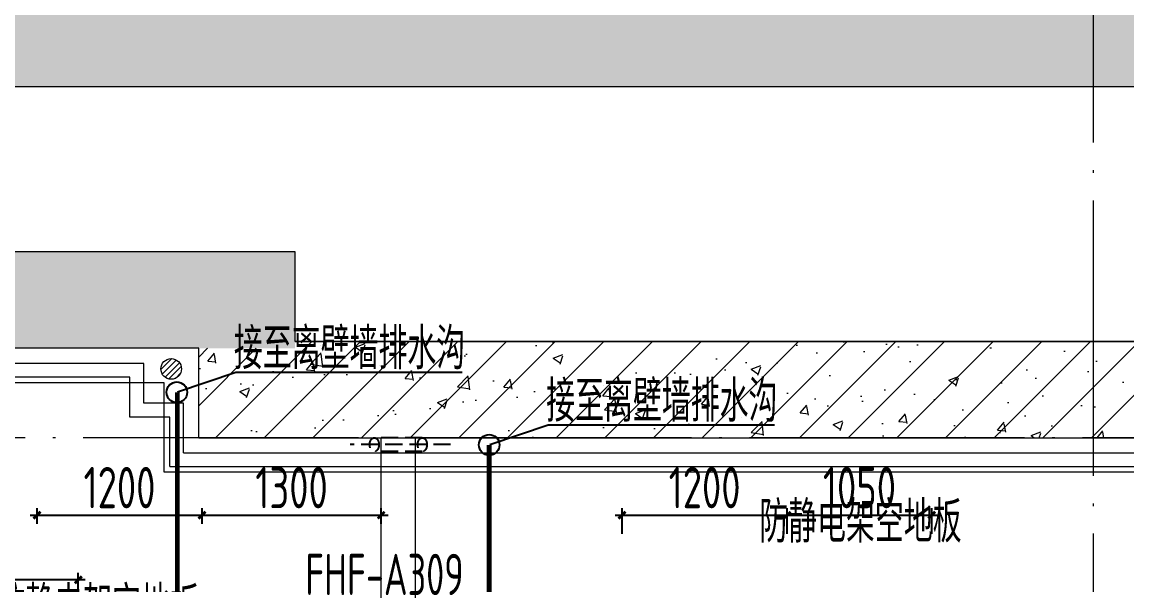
# Model space of a CAD drawing. Extents: x 4 to 13611208, y -605838 to 574722.
# Drawn here: x 13309614 to 13317640, y 203491 to 207578 of the extents above; entities that cross this region are included whole.
import ezdxf
from ezdxf.enums import TextEntityAlignment as Align

# ---------------------------------------------------------------- set-up
doc = ezdxf.new("R2010")
doc.units = 0
doc.header["$LTSCALE"] = 1000
doc.header["$MEASUREMENT"] = 0
doc.linetypes.add('DASH', pattern=[0.35, 0.25, -0.1])
doc.linetypes.add('DOTE', pattern=[2.4200000000000004, 2, -0.2, 0.02, -0.2])
for name, color, linetype in [('DUCT-K-P标注', 7, 'Continuous'), ('VRV-标注', 7, 'Continuous'), ('VRV-管线', 70, 'Continuous')]:
    doc.layers.add(name, color=color, linetype=linetype)
for name, color, linetype, lineweight in [('pipe排水', 8, 'Continuous', 5), ('建筑底图', 8, 'Continuous', 13), ('预埋管', 8, 'Continuous', 5)]:
    doc.layers.add(name, color=color, linetype=linetype, lineweight=lineweight)
doc.styles.add('67', font='gbenor.shx', dxfattribs={"width": 0.7, "bigfont": 'hztxt.shx'})
doc.styles.add('C', font='HZTXT_E', dxfattribs={"width": 0.7, "bigfont": 'HZTXT'})
doc.styles.add('du', font='gbenor.shx', dxfattribs={"width": 0.8, "bigfont": 'hztxt.shx'})
doc.dimstyles.new('67', dxfattribs={"dimscale": 100, "dimtxt": 3, "dimasz": 0.5, "dimexe": 0.5, "dimexo": 2, "dimgap": 0.5, "dimtad": 2, "dimdec": 0, "dimrnd": 5, "dimzin": 0, "dimdsep": 46, "dimtxsty": 'du', "dimblk": 'ARCHTICK', "dimcen": 0, "dimdle": 0.5, "dimclrd": 256, "dimclre": 256, "dimclrt": 256, "dimazin": 0, "dimtfac": 1, "dimtdec": 0, "dimtix": 1, "dimtmove": 2, "dimatfit": 3, "dimfxl": 100, "dimtolj": 1, "dimtzin": 0, "dimlwd": -1, "dimlwe": -1, "dimarcsym": 0})
pattern_1 = [(45, (793255.2557103541, 7.916241884231567e-09), (-176.7766952966369, 176.7766952966369), []), (49.99999999999999, (793255.2557103541, 7.916241884231567e-09), (717.2601826007534, -62.75213498259511), [75, -825]), (355, (793255.2557103541, 7.916241884231567e-09), (-138.751333613, 752.1921337000118), [60, -660]), (100.4514, (793315.0273903534, -5.229339992074529), (578.5093817140216, 689.4395420609536), [63.74019000000001, -701.142112]), (46.18420000000001, (793255.2557103541, 200.0000000079162), (1067.241048625644, -165.5190143290181), [112.5, -1237.5]), (96.6356, (793344.1924553532, 186.2066930079018), (934.6627055487033, 974.1178709004417), [95.610288, -1051.713]), (351.1842, (793255.2557103541, 200.0000000079162), (934.6619451336272, 974.1186009253246), [90, -990]), (21, (793355.2557103541, 150.0000000079162), (596.9070521184617, -402.6188906653388), [75, -825]), (326.0000000000001, (793355.2557103541, 150.0000000079162), (243.3153319215817, 725.150045046853), [60, -660]), (71.4514, (793404.9979433548, 116.4483940079226), (840.22262858149, 322.5304967099524), [63.74019000000001, -701.142112]), (37.50000000000001, (793255.2557103541, 7.916241884231567e-09), (12.15985531729067, 332.8938538313115), [0, -652, 0, -670, 0, -662.5]), (7.499999999999999, (793255.2557103541, 7.916241884231567e-09), (263.0695374421486, 394.4117118823602), [0, -382, 0, -637, 0, -252.5]), (327.5, (793032.2557103541, 7.916241884231567e-09), (533.822436172409, -22.55487173437976), [0, -250, 0, -780, 0, -1035]), (317.5, (792932.2557103541, 7.916241884231567e-09), (583.1861693423863, 100.1049823323177), [0, -325, 0, -518, 0, -735])]

# ---------------------------------------------------------------- blocks, each defined once
blk = doc.blocks.new('地漏')
at = {"layer": 'pipe排水'}
h = blk.add_hatch(dxfattribs=at)
h.set_pattern_fill('ANSI31', color=8, scale=25, style=0)
h.set_pattern_definition([(45, (-444803.9495521076, -349136.3974404513), (-28.0633003783411, 28.0633003783411), [])])
h.paths.add_polyline_path([(100, 0, 1), (-100, 0, 1)])
blk.add_circle((0, 0), 100, dxfattribs=at)
blk = doc.blocks.new('A$C00460B6A')
at = {"layer": '预埋管', "linetype": 'DASH', "lineweight": -3, "ltscale": 0.5}
for p, q in [((523.463043898344, 100.0014334181324), (174.7439385093749, 100.0014303093776)), ((523.463043898344, 100.0014334181324), (174.7439385093749, 100.0014303093776)), ((729.1189822256565, 50.00143341813236), (-0.006739586591720581, 50.00143030937761)), ((523.4630443789065, 0.00143341813236475), (174.7439389880747, 0.001430309377610683))]:
    blk.add_line(p, q, dxfattribs=at)
for centre in [(174.7439387496561, 50.00143030937761), (523.4630441386253, 50.00143341813236)]:
    blk.add_ellipse(centre, major_axis=(-2.429254217184632e-07, 49.99999999906868), ratio=0.6701911663388869, start_param=3.141592653510884, end_param=9.42477796069047, dxfattribs=at)
blk = doc.blocks.new('_ArchTick')
at = {"color": 0, "linetype": 'ByBlock', "const_width": 0.4}
blk.add_lwpolyline([(-0.5, -0.5), (0.5, 0.5)], dxfattribs=at)
blk = doc.blocks.new('*D404')
at = {"layer": 'DUCT-K-P标注', "transparency": 16777216}
for p, q in [((13309722.36619426, 203935.1069933274), (13309722.36619426, 204047.2583896423)), ((13310921.16947633, 203935.1069933275), (13310921.16947633, 204047.2583896423)), ((13309672.36619426, 203997.2583896423), (13310971.16947633, 203997.2583896423))]:
    blk.add_line(p, q, dxfattribs=at)
at = {"layer": 'DUCT-K-P标注', "transparency": 16777216, "xscale": 50, "yscale": 50, "zscale": 50, "rotation": 180}
blk.add_blockref('_ArchTick', (13309722.36619426, 203997.2583896423), dxfattribs=at)
at = {"layer": 'DUCT-K-P标注', "transparency": 16777216, "xscale": 50, "yscale": 50, "zscale": 50}
blk.add_blockref('_ArchTick', (13310921.16947633, 203997.2583896423), dxfattribs=at)
at = {"layer": 'DUCT-K-P标注', "transparency": 16777216, "insert": (13310321.7678353, 204197.2583896423), "char_height": 300, "attachment_point": 5, "style": 'du'}
blk.add_mtext('\\A1;1200', dxfattribs=at)
blk = doc.blocks.new('*D405')
at = {"layer": 'DUCT-K-P标注', "transparency": 16777216}
for p, q in [((13310921.16947633, 203935.1069933275), (13310921.16947633, 204047.2583896423)), ((13312222.36620413, 203935.1069933274), (13312222.36620413, 204047.2583896423)), ((13310871.16947633, 203997.2583896423), (13312272.36620413, 203997.2583896423))]:
    blk.add_line(p, q, dxfattribs=at)
at = {"layer": 'DUCT-K-P标注', "transparency": 16777216, "xscale": 50, "yscale": 50, "zscale": 50, "rotation": 180}
blk.add_blockref('_ArchTick', (13310921.16947633, 203997.2583896423), dxfattribs=at)
at = {"layer": 'DUCT-K-P标注', "transparency": 16777216, "xscale": 50, "yscale": 50, "zscale": 50}
blk.add_blockref('_ArchTick', (13312222.36620413, 203997.2583896423), dxfattribs=at)
at = {"layer": 'DUCT-K-P标注', "transparency": 16777216, "insert": (13311571.76784023, 204197.2583896423), "char_height": 300, "attachment_point": 5, "style": 'du'}
blk.add_mtext('\\A1;1300', dxfattribs=at)
blk = doc.blocks.new('*D408')
at = {"layer": 'DUCT-K-P标注', "transparency": 16777216}
for p, q in [((13313972.36620497, 203860.711292952), (13313972.36620497, 204047.2583896425)), ((13315172.36620494, 203860.711292952), (13315172.36620494, 204047.2583896425)), ((13313922.36620497, 203997.2583896425), (13315222.36620494, 203997.2583896425))]:
    blk.add_line(p, q, dxfattribs=at)
at = {"layer": 'DUCT-K-P标注', "transparency": 16777216, "xscale": 50, "yscale": 50, "zscale": 50, "rotation": 180}
blk.add_blockref('_ArchTick', (13313972.36620497, 203997.2583896425), dxfattribs=at)
at = {"layer": 'DUCT-K-P标注', "transparency": 16777216, "xscale": 50, "yscale": 50, "zscale": 50}
blk.add_blockref('_ArchTick', (13315172.36620494, 203997.2583896425), dxfattribs=at)
at = {"layer": 'DUCT-K-P标注', "transparency": 16777216, "insert": (13314572.36620495, 204197.2583896425), "char_height": 300, "attachment_point": 5, "style": 'du'}
blk.add_mtext('\\A1;1200', dxfattribs=at)
blk = doc.blocks.new('*D409')
at = {"layer": 'DUCT-K-P标注', "transparency": 16777216}
for p, q in [((13315172.36620494, 203860.711292952), (13315172.36620494, 204047.2583896425)), ((13316222.67378817, 203860.711292952), (13316222.67378817, 204047.2583896425)), ((13315122.36620494, 203997.2583896425), (13316272.67378817, 203997.2583896425))]:
    blk.add_line(p, q, dxfattribs=at)
at = {"layer": 'DUCT-K-P标注', "transparency": 16777216, "xscale": 50, "yscale": 50, "zscale": 50, "rotation": 180}
blk.add_blockref('_ArchTick', (13315172.36620494, 203997.2583896425), dxfattribs=at)
at = {"layer": 'DUCT-K-P标注', "transparency": 16777216, "xscale": 50, "yscale": 50, "zscale": 50}
blk.add_blockref('_ArchTick', (13316222.67378817, 203997.2583896425), dxfattribs=at)
at = {"layer": 'DUCT-K-P标注', "transparency": 16777216, "insert": (13315697.51999655, 204197.2583896425), "char_height": 300, "attachment_point": 5, "style": 'du'}
blk.add_mtext('\\A1;1050', dxfattribs=at)
blk = doc.blocks.new('*D1924')
at = {"layer": 'VRV-标注', "transparency": 16777216}
for p, q in [((13307622.36620505, 203159.5146855469), (13307622.36620505, 203577.9980515298)), ((13310022.36618265, 203159.516634107), (13310022.36618265, 203577.9980515298)), ((13310072.36618265, 203527.9980515298), (13307572.36620505, 203527.9980515298))]:
    blk.add_line(p, q, dxfattribs=at)
at = {"layer": 'VRV-标注', "transparency": 16777216, "xscale": 50, "yscale": 50, "zscale": 50, "rotation": 180}
blk.add_blockref('_ArchTick', (13307622.36620505, 203527.9980515298), dxfattribs=at)
at = {"layer": 'VRV-标注', "transparency": 16777216, "xscale": 50, "yscale": 50, "zscale": 50}
blk.add_blockref('_ArchTick', (13310022.36618265, 203527.9980515298), dxfattribs=at)
at = {"layer": 'VRV-标注', "transparency": 16777216, "insert": (13308822.36619385, 203727.9980515298), "char_height": 300, "attachment_point": 5, "style": 'du'}
blk.add_mtext('\\A1;2400', dxfattribs=at)

msp = doc.modelspace()

# ---------------------------------------------------------------- hatches: boundary and pattern name
at = {"layer": '建筑底图'}
h = msp.add_hatch(dxfattribs=at)
h.set_pattern_fill('钢筋混凝土', color=8, scale=100, style=0)
h.set_pattern_definition([(45, (0.2669163811951876, -129739.492322559), (-176.7766952966369, 176.7766952966369), []), (49.99999999999999, (0.2669163811951876, -129739.492322559), (717.2601826007534, -62.75213498259511), [75, -825]), (355, (0.2669163811951876, -129739.492322559), (-138.751333613, 752.1921337000118), [60, -660]), (100.4514, (60.03859638119519, -129744.721662559), (578.5093817140216, 689.4395420609536), [63.74019000000001, -701.142112]), (46.18420000000001, (0.2669163811951876, -129539.492322559), (1067.241048625644, -165.5190143290181), [112.5, -1237.5]), (96.6356, (89.20366138119519, -129553.285629559), (934.6627055487033, 974.1178709004417), [95.610288, -1051.713]), (351.1842, (0.2669163811951876, -129539.492322559), (934.6619451336272, 974.1186009253246), [90, -990]), (21, (100.2669163811952, -129589.492322559), (596.9070521184617, -402.6188906653388), [75, -825]), (326.0000000000001, (100.2669163811952, -129589.492322559), (243.3153319215817, 725.150045046853), [60, -660]), (71.4514, (150.0091493811952, -129623.043928559), (840.22262858149, 322.5304967099524), [63.74019000000001, -701.142112]), (37.50000000000001, (0.2669163811951876, -129739.492322559), (12.15985531729067, 332.8938538313115), [0, -652, 0, -670, 0, -662.5]), (7.499999999999999, (0.2669163811951876, -129739.492322559), (263.0695374421486, 394.4117118823602), [0, -382, 0, -637, 0, -252.5]), (327.5, (-222.7330836188048, -129739.492322559), (533.822436172409, -22.55487173437976), [0, -250, 0, -780, 0, -1035]), (317.5, (-322.7330836188048, -129739.492322559), (583.1861693423863, 100.1049823323177), [0, -325, 0, -518, 0, -735])])
h.paths.add_polyline_path([(13333997.36706131, 224709.5125439432), (13294898.3266213, 224709.5125439243), (13294898.3266213, 217009.5139677661), (13299947.36620429, 217009.5139677661), (13299947.36620442, 207109.5123762545), (13319627.36781459, 207109.5123762545), (13319627.36781599, 206729.5124832372), (13320127.3662034, 206729.5124850767), (13320127.36781474, 209209.5139065575), (13325547.36620441, 209209.5139065575), (13325547.36620441, 208709.5139069349), (13326297.3662033, 208709.513906935), (13326297.36620318, 206729.5125072933), (13326897.36620318, 206729.5125094265), (13326897.36620318, 207229.5124941133), (13326897.36620427, 209309.4927018727), (13326147.36620426, 209309.5139063675), (13326147.36620426, 213709.5139064658), (13326897.36620333, 213709.5139064768), (13326897.36620339, 214309.5139064768), (13325547.36620496, 214309.5139065336), (13325547.36620426, 209809.5139039927), (13319627.36779479, 209809.5139040793), (13319627.36781494, 207709.5123763969), (13300547.36620436, 207709.5123763969), (13300547.36620426, 217009.5139678336), (13304147.35267768, 217009.5139679143), (13304147.35267769, 217609.5139679978), (13295398.32662125, 217609.5139679978), (13295398.32662124, 224109.5139679142), (13333397.36620138, 224109.5125452583), (13333397.36620321, 213709.513907261), (13334147.36620447, 213709.5139072611), (13334147.36620447, 209309.5139068479), (13333397.3664911, 209309.5139068479), (13333397.3664911, 206729.5125333653), (13333697.3662034, 206729.5125346023), (13333997.36620334, 206729.5125361029), (13333997.36620356, 208709.5139075825), (13334747.36620447, 208709.5139075825), (13334747.36620447, 214309.5139064251), (13333997.36620323, 214309.5139064286)])
h.paths.add_polyline_path([(13326897.36615629, 217609.512545276), (13305647.35268833, 217609.0287815803), (13305647.36633649, 217009.5139683862), (13326897.36616125, 217009.512781654)], flags=17)
h = msp.add_hatch(dxfattribs=at)
h.set_pattern_fill('钢筋混凝土', color=8, scale=100, style=0)
h.set_pattern_definition(pattern_1)
h.paths.add_polyline_path([(13320127.36781459, 206729.512477413), (13319627.36781459, 206729.5124832372), (13319627.36781459, 205259.5139686493), (13317397.36620496, 205259.5139686493), (13317397.36620497, 204559.5146856282), (13320127.36781459, 204559.5146856282)])
h = msp.add_hatch(dxfattribs=at)
h.set_pattern_fill('钢筋混凝土', color=8, scale=100, style=0)
h.set_pattern_definition(pattern_1)
h.paths.add_polyline_path([(13274397.36620496, 205209.5123766038), (13311597.36622271, 205209.5123766038), (13311597.36622271, 205909.5123766038), (13274397.36620496, 205909.5123766038)])
h = msp.add_hatch(dxfattribs=at)
h.set_pattern_fill('钢筋混凝土', color=8, scale=100, style=0)
h.set_pattern_definition(pattern_1)
h.paths.add_polyline_path([(13317397.36620497, 204559.5139686114), (13317397.36620497, 205259.5139686114), (13311597.36622271, 205259.5139686035), (13311597.36622271, 204559.5139686034)])
h = msp.add_hatch(dxfattribs=at)
h.set_pattern_fill('钢筋混凝土', color=256, scale=100, style=0)
h.set_pattern_definition(pattern_1)
h.paths.add_polyline_path([(13311597.36622271, 204559.5139684402), (13311597.36622271, 205209.5123766041), (13310897.36622271, 205209.5123766038), (13310897.36622271, 204559.5139684402)])

# ---------------------------------------------------------------- linework, layer by layer
at = {"layer": 'VRV-标注', "elevation": 2500}
msp.add_lwpolyline([(13312810.09833626, 205032.7530962017), (13311166.31617875, 205032.7530962017), (13310742.36618435, 204889.5572162883)], dxfattribs=at)
at = {"layer": 'VRV-标注'}
msp.add_lwpolyline([(13315079.01532908, 204650.8195115875), (13313435.23317157, 204650.8195115875), (13313011.28317717, 204507.6236316741)], dxfattribs=at)
for centre in [(13310738.48606106, 204889.5572162883, 2500), (13313007.40305388, 204507.6236316741)]:
    msp.add_circle(centre, 75, dxfattribs=at)
at = {"layer": 'VRV-管线', "linetype": 'DASH', "const_width": 35}
for points in [[(13310742.36618435, 203131.5647998047), (13310742.36618435, 204889.5572162883)], [(13313007.40305388, 200187.3848838538), (13313007.40305388, 204507.6236316741)]]:
    msp.add_lwpolyline(points, dxfattribs=at)
at = {"layer": '建筑底图', "color": 8, "linetype": 'DOTE'}
for p, q in [((13317397.36620497, 180083.0282935039), (13317397.36620497, 209559.5146856282)), ((13474197.36620497, 204559.5146856282), (13119297.36620772, 204559.5146856282))]:
    msp.add_line(p, q, dxfattribs=at)
at = {"layer": '建筑底图'}
for p, q in [((13299947.36620442, 207109.5123762545), (13319627.36781459, 207109.5123762545)), ((13311597.36622271, 205259.5139686024), (13311597.36622271, 205909.5123766038)), ((13310897.36622271, 204559.5139686024), (13310897.36622271, 205209.5123766038)), ((13310647.36622258, 204309.5140694971), (13310647.36622258, 204959.5150237129)), ((13310787.36622271, 204809.5123766038), (13310497.36622271, 204809.5123766038)), ((13310687.36622271, 204709.5123766038), (13310397.36622271, 204709.5123766038)), ((13310687.36622271, 204349.5139685853), (13310687.36622271, 204709.5123766038)), ((13312222.36620483, 202959.5146855469), (13312222.36620497, 204559.5139686035)), ((13312222.36620497, 204559.5139686035), (13312472.36620497, 204559.5139686035)), ((13312472.3662051, 202959.5146855469), (13312472.36620497, 204559.5139686035))]:
    msp.add_line(p, q, dxfattribs=at)
at = {"layer": '建筑底图', "color": 8}
for p, q in [((13311597.36622271, 205909.5123766038), (13271047.36620498, 205909.5123766038)), ((13311597.36622271, 205259.5139686024), (13319627.36781459, 205259.5139686145)), ((13310897.36622271, 205209.5123766038), (13270447.36620498, 205209.5123766038)), ((13310647.36622258, 204959.5150237129), (13277572.36620489, 204959.5123768846)), ((13310897.36622271, 204559.5139686024), (13320127.36781459, 204559.5139686153, 1.516996471430561e-07)), ((13310787.36622271, 204449.5139686023), (13326997.36620316, 204449.5139717318)), ((13310687.36622271, 204349.5139685853), (13327107.36620316, 204349.5139717511)), ((13319297.36620506, 204309.5140694971), (13310647.36622258, 204309.5140694971))]:
    msp.add_line(p, q, dxfattribs=at)
msp.add_lwpolyline([(13421797.36620497, 205259.5139687569), (13333997.36620318, 205259.5139784271), (13333997.36620356, 208709.5139075825), (13334747.36620447, 208709.5139075825), (13334747.36620449, 214309.5139064251), (13333997.36620323, 214309.5139683055), (13333997.36706131, 224709.5125439432), (13294898.3266213, 224709.5125439243), (13294898.3266213, 217009.5139677662), (13299947.36620429, 217009.5139677661), (13299947.36620442, 207109.5123762545), (13319627.36781459, 207109.5124487435), (13319627.36781459, 205259.5139686145), (13311597.36622271, 205259.5139686024), (13311597.36622271, 205909.5123766038), (13271047.366205, 205909.5143252863), (13271047.366205, 223959.5166330708), (13237197.36620504, 223959.5166330813), (13237197.36620504, 205909.5123766036), (13207597.36620496, 205909.5123766038), (13207597.36620496, 207459.5123766038), (13192397.4014289, 207459.5123766038), (13192397.4014289, 223759.5122452438), (13165097.40305062, 223759.5043783415)], dxfattribs=at)
at = {"layer": '建筑底图'}
for points in [[(13310497.36622271, 204809.511659578), (13310497.36622271, 205099.5124379108), (13289922.36620497, 205099.5123976212)], [(13310397.36622271, 204709.5123766038), (13310397.36622271, 204999.5124376927), (13289922.36620519, 204999.5123976212)], [(13310787.36622271, 204449.5139686023), (13310787.36622271, 204809.514685271)]]:
    msp.add_lwpolyline(points, dxfattribs=at)
msp.add_circle((13310697.36622271, 205059.5123766038), 74.99999999998633, dxfattribs=at)

# ---------------------------------------------------------------- block references
at = {"layer": '建筑底图', "ltscale": 3.5, "xscale": 0.7499999999999998, "yscale": 0.7499999999999998, "zscale": 0.7499999999999998}
msp.add_blockref('地漏', (13310697.36622271, 205059.5123766038), dxfattribs=at)
at = {"layer": '建筑底图'}
msp.add_blockref('A$C00460B6A', (13311998.26271465, 204459.5125351988, 1.388694083554804e-07), dxfattribs=at)

# ---------------------------------------------------------------- texts
at = {"layer": 'DUCT-K-P标注', "style": '67', "width": 0.75}
msp.add_text('FHF-A309', height=300, dxfattribs=at).set_placement((13311671.00000011, 203416.5981080423))
at = {"layer": 'VRV-标注', "style": 'du', "width": 0.7}
for p in [(13311992.68388089, 205207.3525393986, 2550), (13314261.60087372, 204825.4189547845, 50)]:
    msp.add_text('接至离壁墙排水沟', height=300, dxfattribs=at).set_placement(p, align=Align.MIDDLE_CENTER)
at = {"layer": '建筑底图', "color": 8, "style": 'C', "width": 0.7}
msp.add_text('防静电架空地板', height=300, dxfattribs=at).set_placement((13314969.38188976, 203798.3622047244))
at = {"layer": '建筑底图', "style": 'C', "width": 0.7}
msp.add_text('防静电架空地板', height=300, dxfattribs=at).set_placement((13309427.5566518, 203182.0939798985))

# ---------------------------------------------------------------- dimensions: what is measured, and where the dimension line sits
at = {"layer": 'DUCT-K-P标注'}
for base, p1, p2, picture, middle in [((13310921.16947633, 203997.2583896423, 1.110955754066447e-07), (13309722.36619426, 203735.1069933274, 3700.000000111096), (13310921.16947633, 203735.1069933275, 3500.000000111096), '*D404', (13310321.7678353, 204197.2583896423, 1.110955754066447e-07)), ((13312222.36620413, 203997.2583896423, 1.110955754066447e-07), (13310921.16947633, 203735.1069933275, 3500.000000111096), (13312222.36620413, 203735.1069933274, 3700.000000111096), '*D405', (13311571.76784023, 204197.2583896423, 1.110955754066447e-07)), ((13315172.36620494, 203997.2583896425), (13313972.36620497, 203660.711292952, 3500), (13315172.36620494, 203660.711292952, 3700), '*D408', (13314572.36620495, 204197.2583896425)), ((13316222.67378817, 203997.2583896425), (13315172.36620494, 203660.711292952, 3700), (13316222.67378817, 203660.711292952, 3500), '*D409', (13315697.51999655, 204197.2583896425))]:
    dim = msp.add_linear_dim(base=base, p1=p1, p2=p2, dimstyle='67', dxfattribs=at)
    dim.commit()
    dim.dimension.update_dxf_attribs({"geometry": picture, "text_midpoint": middle})
at = {"layer": 'VRV-标注'}
dim = msp.add_linear_dim(base=(13307622.36620505, 203527.9980515298), p1=(13310022.36618265, 202959.516634107, 2500), p2=(13307622.36620505, 202959.5146855469), dimstyle='67', dxfattribs=at)
dim.commit()
dim.dimension.update_dxf_attribs({"geometry": '*D1924', "text_midpoint": (13308822.36619385, 203727.9980515298)})

doc.saveas('drawing.dxf')
